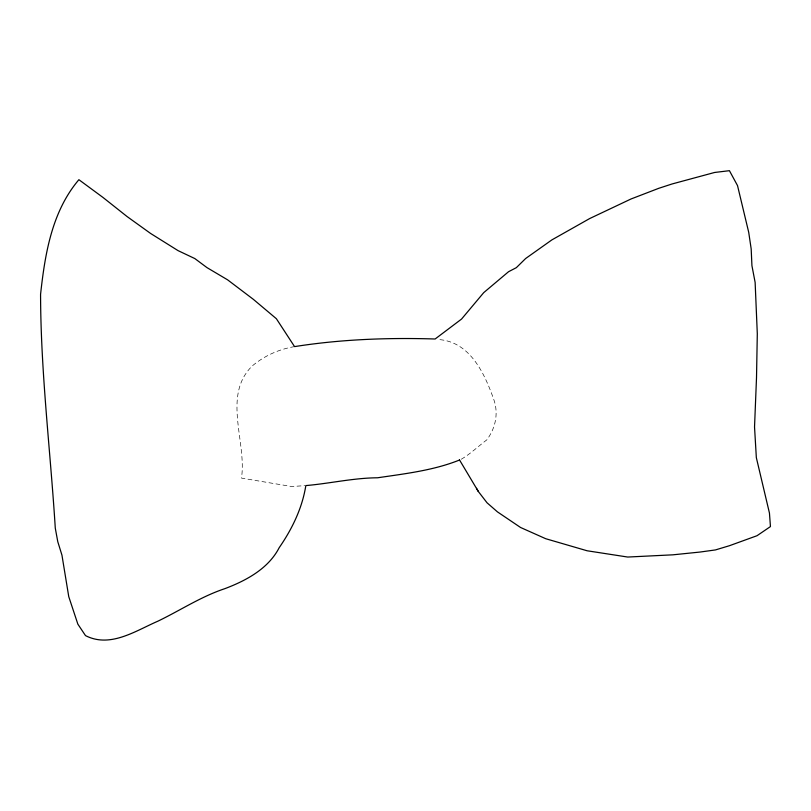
<?xml version="1.0" encoding="UTF-8"?>
<svg xmlns="http://www.w3.org/2000/svg" width="811" height="811" viewBox="0 0 811 811"><rect width="100%" height="100%" fill="white"/><g stroke="black" fill="none" stroke-linecap="round" stroke-linejoin="round"><path stroke-width="0.61" stroke-dasharray="4.05 3.04" d="M461.287 459.229C470.461 453.856 478.277 446.293 486.762 439.907C495.318 428.593 498.633 413.914 494.061 400.299C484.725 373.678 470.005 340.965 437.474 339.485M294.555 346.611C279.035 349.176 264.467 355.755 252.383 365.832C221.961 395.373 246.939 441.965 241.475 478.105L291.696 486.519L304.652 485.667"/><path stroke-width="1.22" d="M459.543 460.009C433.54 470.461 405.216 473.695 377.591 477.78C353.383 477.963 329.824 483.518 305.828 485.586C302.239 508.223 292.122 528.975 279.187 547.699C268.39 568.704 246.179 580.595 224.87 588.654C201.118 596.541 180.265 610.399 157.932 621.165C135.427 630.897 110.215 648.303 85.49 635.601L77.856 624.146L68.753 596.643L61.95 555.15L57.774 541.697L55.28 528.123C50.404 450.227 40.702 372.472 40.57 294.332C44.97 254.086 51.823 211.549 78.89 179.697L102.956 197.428L127.033 216.517L150.572 233.436L178.025 250.609L194.822 258.567L206.987 267.62L227.617 279.846L253.316 299.31L276.369 318.713L294.555 346.611C341.005 339.282 388.216 337.538 435.122 338.998L461.56 319.058L483.721 292.639L508.548 271.715L516.354 267.65L525.64 258.516L551.906 239.874L589.678 218.554L631.049 198.969L658.775 188.304L672.066 183.975L714.613 172.469L729.424 170.685L737.523 185.607L748.715 232.341L751.179 248.926L751.929 265.653L755.132 282.41L757.302 333.767L756.511 377.632L754.534 426.981L756.339 457.647L769.446 513.059L770.45 526.572L757.018 535.716L729.505 545.691L715.444 549.929L699.954 552.058L672.917 554.825L627.734 557.045L587.103 550.77L545.732 538.717L520.561 527.485L497.417 511.853L487.036 502.79L478.308 491.466L459.492 459.908M476.513 488.323L478.308 491.466"/></g></svg>
